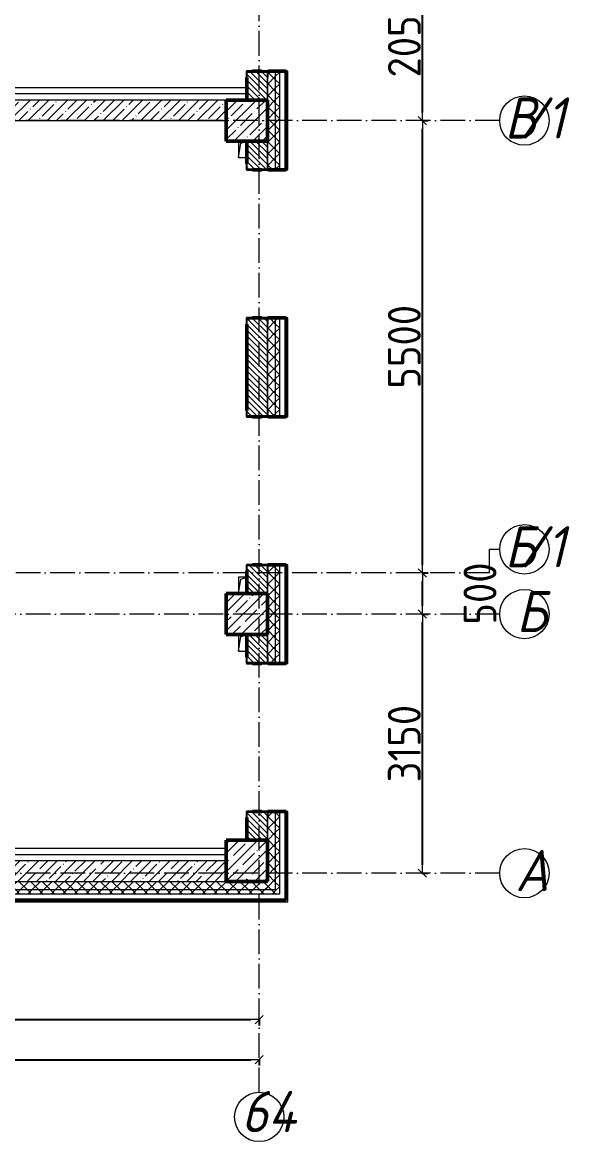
# Model space of a CAD drawing. Header units: millimetres. Extents: x -401725 to 250493, y 305116 to 802890.
# Drawn here: x 82679 to 89333, y 453933 to 467541 of the extents above; entities that cross this region are included whole.
import ezdxf

# ---------------------------------------------------------------- set-up
doc = ezdxf.new("R2010")
doc.units = ezdxf.units.MM
doc.linetypes.add('50_200_ШТРИХ_1Т_ш5_п1_п1_', pattern=[700, 500, -100, 0, -100])
for name, color, linetype, lineweight in [('A-____-____-DIMS', 7, 'Continuous', 9), ('A-DETL-____-OTLN-4', 7, 'Continuous', 18), ('A-GENM-____-MCUT', 7, 'Continuous', 25), ('A-GENM-____-OTLN', 7, 'Continuous', 9), ('A-GENM-____-OTLN-1', 7, 'Continuous', 25), ('A-WALL-____-MCUT-1', 7, 'Continuous', 9), ('A-WALL-____-MCUT-2', 7, 'Continuous', 50), ('A-WALL-____-MCUT-3', 7, 'Continuous', 9), ('A-WALL-____-PATT-1', 7, 'Continuous', 9), ('A-WALL-FNSH-MCUT-1', 7, 'Continuous', 9), ('S-COLS-____-MCUT', 7, 'Continuous', 50), ('S-COLS-____-OTLN', 7, 'Continuous', 9), ('S-GRID-____-IDEN', 7, 'Continuous', 9), ('S-GRID-____-OTLN', 7, 'Continuous', 9), ('S-GRID-____-OTLN-1', 7, '50_200_ШТРИХ_1Т_ш5_п1_п1_', 9)]:
    doc.layers.add(name, color=color, linetype=linetype, lineweight=lineweight)
doc.styles.add('ISOCPEUR_I', font='isocpeui.ttf', dxfattribs={"width": 0.9, "height": 2.5})
doc.styles.add('СПДС', font='isocpeur.ttf', dxfattribs={"width": 0.9})
doc.dimstyles.new('Размера А3', dxfattribs={"dimtxt": 200, "dimasz": 100, "dimexe": 70, "dimexo": 100, "dimgap": 20, "dimtad": 1, "dimdec": 0, "dimrnd": 10, "dimzin": 0, "dimdsep": 46, "dimtxsty": 'СПДС', "dimblk": 'ARROWHEAD_6', "dimcen": 1, "dimclrd": 256, "dimclre": 256, "dimclrt": 256, "dimazin": 0, "dimtfac": 1, "dimtdec": 0, "dimtmove": 2, "dimatfit": 3, "dimfxl": 1, "dimtolj": 1, "dimtzin": 0, "dimarcsym": 0})
pattern_1 = [(45, (-15591.66, 459015.94), (-70.71068, 70.71068), []), (135, (-15591.66, 459015.94), (-70.71068, -70.71068), [])]
pattern_2 = [(135, (-15591.663, 459015.94), (-35.35534, -35.35534), [])]
pattern_3 = [(45, (-15591.66, 459015.94), (-114.04925, 114.04925), []), (45, (-15477.61, 459015.94), (-114.04925, 114.04925), [201.612, -40.322, 3.353, -36.97])]
pattern_4 = [(45, (-15591.66, 459015.94), (-85.53659, 85.53659), []), (45, (-15534.64, 459015.94), (-85.53659, 85.53659), [])]

# ---------------------------------------------------------------- blocks, each defined once
blk = doc.blocks.new('BSC_Колонна _Прямоугольная - 500х500-V20-АР1_План отверстий 2 этажа в осях 1-64_А-ГГ')
at = {"layer": 'S-COLS-____-OTLN'}
h = blk.add_hatch(dxfattribs=at)
h.set_pattern_fill('FP_49', color=256, style=0, pattern_type=2)
h.set_pattern_definition([(45, (-101000, 1668.96), (-114.04925, 114.04925), []), (45, (-100885.95, 1668.96), (-114.04925, 114.04925), [201.613, -40.323, 3.353, -36.97])])
h.paths.add_polyline_path([(-250, -250), (250, -250), (250, 250), (-250, 250), (-250, -175)], flags=0)
at = {"layer": 'S-COLS-____-MCUT'}
for p, q in [((250, 250), (-250, 250)), ((-250, 250), (-250, -250)), ((250, -250), (250, 250)), ((-250, -250), (250, -250))]:
    blk.add_line(p, q, dxfattribs=at)
blk = doc.blocks.new('BSC_Колонна _Прямоугольная - 500х500-V22-АР1_План отверстий 2 этажа в осях 1-64_А-ГГ')
at = {"layer": 'S-COLS-____-OTLN'}
h = blk.add_hatch(dxfattribs=at)
h.set_pattern_fill('FP_51', color=256, style=0, pattern_type=2)
h.set_pattern_definition([(45, (-101000, -7331.04), (-114.04925, 114.04925), []), (45, (-100885.95, -7331.04), (-114.04925, 114.04925), [201.613, -40.323, 3.353, -36.97])])
h.paths.add_polyline_path([(-250, -250), (250, -250), (250, 250), (-250, 250)], flags=0)
at = {"layer": 'S-COLS-____-MCUT'}
for p, q in [((250, 250), (-250, 250)), ((-250, 250), (-250, -250)), ((250, -250), (250, 250)), ((-250, -250), (250, -250))]:
    blk.add_line(p, q, dxfattribs=at)
blk = doc.blocks.new('BSC_Колонна _Прямоугольная - 500х500-V77-АР1_План отверстий 2 этажа в осях 1-64_А-ГГ')
at = {"layer": 'S-COLS-____-OTLN'}
h = blk.add_hatch(dxfattribs=at)
h.set_pattern_fill('FP_106', color=256, style=0, pattern_type=2)
h.set_pattern_definition([(45, (-101000, -1331.04), (-114.04925, 114.04925), []), (45, (-100885.95, -1331.04), (-114.04925, 114.04925), [201.613, -40.323, 3.353, -36.97])])
h.paths.add_polyline_path([(-250, -250), (250, -250), (250, 250), (-250, 250)], flags=0)
at = {"layer": 'S-COLS-____-MCUT'}
for p, q in [((250, 250), (-250, 250)), ((-250, 250), (-250, -250)), ((250, -250), (250, 250)), ((-250, -250), (250, -250))]:
    blk.add_line(p, q, dxfattribs=at)
blk = doc.blocks.new('Фахверк_СКБ_Уголок - 250_2700-27497298-АР1_План отверстий 2 этажа в осях 1-64_А-ГГ')
at = {"layer": 'A-GENM-____-MCUT'}
for p, q in [((200, 181), (125, 181)), ((125, 181), (125, 106)), ((131, 106), (131, 175)), ((131, 175), (200, 175)), ((200, 175), (200, 181)), ((125, 106), (131, 106)), ((131, -6), (125, -6)), ((125, -6), (125, -81)), ((125, -81), (200, -81)), ((131, -75), (131, -6)), ((200, -75), (131, -75)), ((200, -81), (200, -75))]:
    blk.add_line(p, q, dxfattribs=at)
blk = doc.blocks.new('AR_Отверстие прямоугольное _в плите_ - AR_Отверстие прямоугольное _в плите_-V163-АР1_План отверстий 2 этажа в осях 1-64_А-ГГ')
at = {"layer": 'A-GENM-____-OTLN'}
for p, q in [((-50, 99), (-50, -100)), ((-50, -100), (-25, 75)), ((-25, 75), (48, 99)), ((-50, -100), (50, -100))]:
    blk.add_line(p, q, dxfattribs=at)
blk = doc.blocks.new('AR_Отверстие прямоугольное _в плите_ - AR_Отверстие прямоугольное _в плите_-V164-АР1_План отверстий 2 этажа в осях 1-64_А-ГГ')
at = {"layer": 'A-GENM-____-OTLN'}
for p, q in [((-50, 100), (-50, -100)), ((-50, -100), (-25, 75)), ((-25, 75), (50, 100)), ((-50, -100), (50, -100))]:
    blk.add_line(p, q, dxfattribs=at)
blk = doc.blocks.new('AR_Отверстие прямоугольное _в плите_ - AR_Отверстие прямоугольное _в плите_-V167-АР1_План отверстий 2 этажа в осях 1-64_А-ГГ')
at = {"layer": 'A-GENM-____-OTLN'}
for p, q in [((50, 100), (-50, 100)), ((-50, 100), (-50, -100)), ((-50, -100), (-25, 75)), ((-25, 75), (50, 100))]:
    blk.add_line(p, q, dxfattribs=at)
blk = doc.blocks.new('Ось сетки - Круг_Ø6_00__ISO-2_5_0_9K_-25732049-АР1_План отверстий 2 этажа в осях 1-64_А-ГГ')
at = {"layer": 'S-GRID-____-IDEN'}
blk.add_circle((0, 0), 3, dxfattribs=at)
blk = doc.blocks.new('ARROWHEAD_6')
at = {"color": 0, "linetype": 'Continuous'}
for p, q in [((0, 0), (-1, 0)), ((-0.5, -0.5), (0.5, 0.5))]:
    blk.add_line(p, q, dxfattribs=at)
blk = doc.blocks.new('*D4657')
at = {"layer": 'A-____-____-DIMS', "lineweight": -2, "transparency": 16777216}
for p, q in [((77758, 455423), (77758, 455347)), ((77858, 455417), (85458, 455417)), ((85558, 455423), (85558, 455347))]:
    blk.add_line(p, q, dxfattribs=at)
at = {"layer": 'Defpoints', "color": 0, "lineweight": 30, "transparency": 16777216}
for p in [(77758, 455523), (85558, 455523), (85558, 455417)]:
    blk.add_point(p, dxfattribs=at)
at = {"layer": 'A-____-____-DIMS', "lineweight": -2, "transparency": 16777216, "xscale": 100, "yscale": 100, "zscale": 100, "rotation": 180}
blk.add_blockref('ARROWHEAD_6', (77758, 455417), dxfattribs=at)
at = {"layer": 'A-____-____-DIMS', "lineweight": -2, "transparency": 16777216, "xscale": 100, "yscale": 100, "zscale": 100}
blk.add_blockref('ARROWHEAD_6', (85558, 455417), dxfattribs=at)
at = {"layer": 'A-____-____-DIMS', "transparency": 16777216, "insert": (81658, 455637), "char_height": 400, "attachment_point": 5, "style": 'СПДС'}
blk.add_mtext('\\A1;7800', dxfattribs=at)
blk = doc.blocks.new('*D4658')
at = {"layer": 'A-____-____-DIMS', "lineweight": -2, "transparency": 16777216}
for p, q in [((-17942, 454935), (-17942, 454859)), ((-17842, 454929), (85458, 454929)), ((85558, 454935), (85558, 454859))]:
    blk.add_line(p, q, dxfattribs=at)
at = {"layer": 'Defpoints', "color": 0, "lineweight": 30, "transparency": 16777216}
for p in [(-17942, 455035), (85558, 455035), (85558, 454929)]:
    blk.add_point(p, dxfattribs=at)
at = {"layer": 'A-____-____-DIMS', "lineweight": -2, "transparency": 16777216, "xscale": 100, "yscale": 100, "zscale": 100, "rotation": 180}
blk.add_blockref('ARROWHEAD_6', (-17942, 454929), dxfattribs=at)
at = {"layer": 'A-____-____-DIMS', "lineweight": -2, "transparency": 16777216, "xscale": 100, "yscale": 100, "zscale": 100}
blk.add_blockref('ARROWHEAD_6', (85558, 454929), dxfattribs=at)
at = {"layer": 'A-____-____-DIMS', "transparency": 16777216, "insert": (33808, 455149), "char_height": 400, "attachment_point": 5, "style": 'СПДС'}
blk.add_mtext('\\A1;103500', dxfattribs=at)
blk = doc.blocks.new('*D4659')
at = {"layer": 'A-____-____-DIMS', "lineweight": -2, "transparency": 16777216}
for p, q in [((87537, 460347), (87613, 460347)), ((87543, 457297), (87543, 460247)), ((87537, 457197), (87613, 457197))]:
    blk.add_line(p, q, dxfattribs=at)
at = {"layer": 'Defpoints', "color": 0, "lineweight": 30, "transparency": 16777216}
for p in [(87437, 460347), (87543, 460347), (87437, 457197)]:
    blk.add_point(p, dxfattribs=at)
at = {"layer": 'A-____-____-DIMS', "lineweight": -2, "transparency": 16777216, "xscale": 100, "yscale": 100, "zscale": 100}
for p, rotation in [((87543, 460347), 90), ((87543, 457197), 270)]:
    blk.add_blockref('ARROWHEAD_6', p, dxfattribs=dict(at, rotation=rotation))
at = {"layer": 'A-____-____-DIMS', "transparency": 16777216, "insert": (87323, 458772), "char_height": 400, "attachment_point": 5, "rotation": 90, "style": 'СПДС'}
blk.add_mtext('\\A1;3150', dxfattribs=at)
blk = doc.blocks.new('*D4660')
at = {"layer": 'A-____-____-DIMS', "lineweight": -2, "transparency": 16777216}
for p, q in [((87537, 460847), (87613, 460847)), ((87543, 460447), (87543, 460747)), ((87537, 460347), (87613, 460347))]:
    blk.add_line(p, q, dxfattribs=at)
at = {"layer": 'Defpoints', "color": 0, "lineweight": 30, "transparency": 16777216}
for p in [(87437, 460847), (87543, 460847), (87437, 460347)]:
    blk.add_point(p, dxfattribs=at)
at = {"layer": 'A-____-____-DIMS', "lineweight": -2, "transparency": 16777216, "xscale": 100, "yscale": 100, "zscale": 100}
for p, rotation in [((87543, 460847), 90), ((87543, 460347), 270)]:
    blk.add_blockref('ARROWHEAD_6', p, dxfattribs=dict(at, rotation=rotation))
at = {"layer": 'A-____-____-DIMS', "transparency": 16777216, "insert": (88243, 460597), "char_height": 400, "attachment_point": 5, "rotation": 90, "style": 'СПДС'}
blk.add_mtext('\\A1;500', dxfattribs=at)
blk = doc.blocks.new('*D4661')
at = {"layer": 'A-____-____-DIMS', "lineweight": -2, "transparency": 16777216}
for p, q in [((87537, 466347), (87613, 466347)), ((87543, 460947), (87543, 466247)), ((87537, 460847), (87613, 460847))]:
    blk.add_line(p, q, dxfattribs=at)
at = {"layer": 'Defpoints', "color": 0, "lineweight": 30, "transparency": 16777216}
for p in [(87437, 466347), (87543, 466347), (87437, 460847)]:
    blk.add_point(p, dxfattribs=at)
at = {"layer": 'A-____-____-DIMS', "lineweight": -2, "transparency": 16777216, "xscale": 100, "yscale": 100, "zscale": 100}
for p, rotation in [((87543, 466347), 90), ((87543, 460847), 270)]:
    blk.add_blockref('ARROWHEAD_6', p, dxfattribs=dict(at, rotation=rotation))
at = {"layer": 'A-____-____-DIMS', "transparency": 16777216, "insert": (87323, 463597), "char_height": 400, "attachment_point": 5, "rotation": 90, "style": 'СПДС'}
blk.add_mtext('\\A1;5500', dxfattribs=at)
blk = doc.blocks.new('*D4662')
at = {"layer": 'A-____-____-DIMS', "lineweight": -2, "transparency": 16777216}
for p, q in [((87537, 468397), (87613, 468397)), ((87543, 466447), (87543, 468297)), ((87537, 466347), (87613, 466347))]:
    blk.add_line(p, q, dxfattribs=at)
at = {"layer": 'Defpoints', "color": 0, "lineweight": 30, "transparency": 16777216}
for p in [(87437, 468397), (87543, 468397), (87437, 466347)]:
    blk.add_point(p, dxfattribs=at)
at = {"layer": 'A-____-____-DIMS', "lineweight": -2, "transparency": 16777216, "xscale": 100, "yscale": 100, "zscale": 100}
for p, rotation in [((87543, 468397), 90), ((87543, 466347), 270)]:
    blk.add_blockref('ARROWHEAD_6', p, dxfattribs=dict(at, rotation=rotation))
at = {"layer": 'A-____-____-DIMS', "transparency": 16777216, "insert": (87323, 467372), "char_height": 400, "attachment_point": 5, "rotation": 90, "style": 'СПДС'}
blk.add_mtext('\\A1;2050', dxfattribs=at)
blk = doc.blocks.new('2этаж')
at = {"layer": 'S-GRID-____-OTLN-1', "color": 251, "ltscale": 0.6, "true_color": 0x636466}
for p, q in [((85558.3, 454533.3), (85558.3, 508896.9)), ((88482.7, 466347), (77429.6, 466347)), ((88359, 460847), (-20260.4, 460847)), ((88482.7, 460347), (77429.6, 460347)), ((88482.7, 457197), (-20260.4, 457197))]:
    blk.add_line(p, q, dxfattribs=at)
at = {"layer": 'S-GRID-____-IDEN', "char_height": 500, "attachment_point": 1, "style": 'ISOCPEUR_I'}
for s, insert, width in [('\\fISOCPEUR|b0|i1|c204|p34|;\\W.9;В', (88542.7, 466628.9), 223.671), ('/1', (88727.2, 466628.9), 346.329), ('\\fISOCPEUR|b0|i1|c204|p34|;\\W.9;Б', (88542.7, 461416.3), 223.671), ('/1', (88727.2, 461416.3), 346.329), ('\\fISOCPEUR|b0|i1|c204|p34|;\\W.9;Б', (88685.3, 460628.9), 223.671), ('\\fISOCPEUR|b0|i1|c204|p34|;\\W.9;А', (88673.6, 457478.9), 252.532), ('64', (85339.8, 454547.9), 425.696)]:
    blk.add_mtext(s, dxfattribs=dict(at, insert=insert, width=width))
at = {"layer": 'A-____-____-DIMS'}
for base, p1, p2, picture, middle in [((87542.6, 468397), (87436.5, 466347), (87436.5, 468397), '*D4662', (87322.6, 467372)), ((87542.6, 466347), (87436.5, 460847), (87436.5, 466347), '*D4661', (87322.6, 463597)), ((87542.6, 460847), (87436.5, 460347), (87436.5, 460847), '*D4660', (88242.6, 460597)), ((87542.6, 460347), (87436.5, 457197), (87436.5, 460347), '*D4659', (87322.6, 458772))]:
    dim = blk.add_linear_dim(base=base, p1=p1, p2=p2, angle=90, dimstyle='Размера А3', override={"dimtxt": 400}, dxfattribs=at)
    dim.commit()
    dim.dimension.update_dxf_attribs({"geometry": picture, "text_midpoint": middle})
for base, p1, p2, picture, middle in [((85558.3, 455417.4), (77758.3, 455523.5), (85558.3, 455523.5), '*D4657', (81658.3, 455637.4)), ((85558.3, 454929.2), (-17941.7, 455035.3), (85558.3, 455035.3), '*D4658', (33808.3, 455149.2))]:
    dim = blk.add_linear_dim(base=base, p1=p1, p2=p2, dimstyle='Размера А3', override={"dimtxt": 400}, dxfattribs=at)
    dim.commit()
    dim.dimension.update_dxf_attribs({"geometry": picture, "text_midpoint": middle})

msp = doc.modelspace()

# ---------------------------------------------------------------- hatches: boundary and pattern name
at = {"layer": 'A-WALL-____-PATT-1'}
h = msp.add_hatch(dxfattribs=at)
h.set_pattern_fill('FP_1', color=256, style=0, pattern_type=2)
h.set_pattern_definition(pattern_1)
h.paths.add_polyline_path([(85758.3366, 456996.983), (85758.3366, 457946.983), (85664.3366, 457946.983), (85664.3366, 457871.983), (85658.3366, 457871.983), (85658.3366, 456996.983)], flags=0)
h.paths.add_polyline_path([(85664.3366, 459746.983), (85758.3366, 459746.983), (85758.3366, 460946.983), (85664.3366, 460946.983), (85664.3366, 460871.983), (85658.3366, 460871.983), (85658.3366, 459821.983), (85664.3366, 459821.983), (85664.3366, 459751.8495)], flags=0)
h.paths.add_polyline_path([(85664.3366, 462746.983), (85758.3366, 462746.983), (85758.3366, 463946.983), (85664.3366, 463946.983), (85664.3366, 463871.983), (85658.3366, 463871.983), (85658.3366, 462821.983), (85664.3366, 462821.983), (85664.3366, 462752.983)], flags=0)
h.paths.add_polyline_path([(85758.3366, 465746.983), (85758.3366, 466946.983), (85664.3366, 466946.983), (85664.3366, 466871.983), (85658.3366, 466871.983), (85658.3366, 465821.983), (85664.3366, 465821.983), (85664.3366, 465746.983)], flags=0)
h.paths.add_polyline_path([(85758.3366, 468746.983), (85758.3366, 469946.983), (85664.3366, 469946.983), (85664.3366, 469871.983), (85658.3366, 469871.983), (85658.3366, 468821.983), (85664.3366, 468821.983), (85664.3366, 468746.983)], flags=0)
h.paths.add_polyline_path([(85758.3366, 471746.983), (85758.3366, 472946.983), (85664.3366, 472946.983), (85664.3366, 472871.983), (85658.3366, 472871.983), (85658.3366, 471821.983), (85664.3366, 471821.983), (85664.3366, 471746.983)], flags=0)
h.paths.add_polyline_path([(85664.3366, 474746.983), (85758.3366, 474746.983), (85758.3366, 475946.983), (85664.3366, 475946.983), (85664.3366, 475871.983), (85658.3366, 475871.983), (85658.3366, 474821.983), (85664.3366, 474821.983), (85664.3366, 474752.983)], flags=0)
h.paths.add_polyline_path([(85664.3366, 477746.983), (85758.3366, 477746.983), (85758.3366, 478946.983), (85664.3366, 478946.983), (85664.3366, 478871.983), (85658.3366, 478871.983), (85658.3366, 477821.983), (85664.3366, 477821.983), (85664.3366, 477752.983)], flags=0)
h.paths.add_polyline_path([(85758.3366, 483746.983), (85758.3366, 484946.983), (85664.3366, 484946.983), (85664.3366, 484871.983), (85658.3366, 484871.983), (85658.3366, 483821.983), (85664.3366, 483821.983), (85664.3366, 483746.983)], flags=0)
h.paths.add_polyline_path([(85664.3366, 486746.983), (85758.3366, 486746.983), (85758.3366, 487946.983), (85664.3366, 487946.983), (85664.3366, 487871.983), (85658.3366, 487871.983), (85658.3366, 486821.983), (85664.3366, 486821.983), (85664.3366, 486752.983)], flags=0)
h.paths.add_polyline_path([(85664.3366, 489746.983), (85758.3366, 489746.983), (85758.3366, 490946.983), (85664.3366, 490946.983), (85664.3366, 490871.983), (85658.3366, 490871.983), (85658.3366, 489821.983), (85664.3366, 489821.983), (85664.3366, 489752.983)], flags=0)
h.paths.add_polyline_path([(85758.3366, 492746.983), (85758.3366, 493946.983), (85664.3366, 493946.983), (85664.3366, 493871.983), (85658.3366, 493871.983), (85658.3366, 492821.983), (85664.3366, 492821.983), (85664.3366, 492746.983)], flags=0)
h.paths.add_polyline_path([(85664.3366, 495746.983), (85758.3366, 495746.983), (85758.3366, 496946.983), (85664.3366, 496946.983), (85664.3366, 496871.983), (85658.3366, 496871.983), (85658.3366, 495821.983), (85664.3366, 495821.983), (85664.3366, 495752.983)], flags=0)
h.paths.add_polyline_path([(85758.3366, 498746.983), (85758.3366, 499946.983), (85664.3366, 499946.983), (85664.3366, 499871.983), (85658.3366, 499871.983), (85658.3366, 498821.983), (85664.3366, 498821.983), (85664.3366, 498746.983)], flags=0)
h.paths.add_polyline_path([(85664.3366, 504746.983), (85758.3366, 504746.983), (85758.3366, 505811.983), (85658.3366, 505811.983), (85658.3366, 504821.983), (85664.3366, 504821.983), (85664.3366, 504752.983)], flags=0)
h = msp.add_hatch(dxfattribs=at)
h.set_pattern_fill('FP_1', color=256, style=0, pattern_type=2)
h.set_pattern_definition(pattern_1)
h.paths.add_polyline_path([(85758.3366, 456946.983), (85808.3366, 456946.983), (85808.3366, 457946.983), (85758.3366, 457946.983), (85758.3366, 456996.983)], flags=0)
h.paths.add_polyline_path([(85758.3366, 459746.983), (85808.3366, 459746.983), (85808.3366, 460946.983), (85758.3366, 460946.983), (85758.3366, 459751.8495)], flags=0)
h.paths.add_polyline_path([(85808.3366, 462746.983), (85808.3366, 463946.983), (85758.3366, 463946.983), (85758.3366, 462746.983)], flags=0)
h.paths.add_polyline_path([(85758.3366, 465746.983), (85808.3366, 465746.983), (85808.3366, 466946.983), (85758.3366, 466946.983), (85758.3366, 465771.8075)], flags=0)
h.paths.add_polyline_path([(85758.3366, 468746.983), (85808.3366, 468746.983), (85808.3366, 469946.983), (85758.3366, 469946.983), (85758.3366, 469211.7835)], flags=0)
h.paths.add_polyline_path([(85808.3366, 471746.983), (85808.3366, 472946.983), (85758.3366, 472946.983), (85758.3366, 471746.983)], flags=0)
h.paths.add_polyline_path([(85758.3366, 474746.983), (85808.3366, 474746.983), (85808.3366, 475946.983), (85758.3366, 475946.983), (85758.3366, 475231.7415)], flags=0)
h.paths.add_polyline_path([(85758.3366, 477746.983), (85808.3366, 477746.983), (85808.3366, 478946.983), (85758.3366, 478946.983), (85758.3366, 478671.7174)], flags=0)
h.paths.add_polyline_path([(85808.3366, 483746.983), (85808.3366, 484946.983), (85758.3366, 484946.983), (85758.3366, 483746.983)], flags=0)
h.paths.add_polyline_path([(85808.3366, 486746.983), (85808.3366, 487946.983), (85758.3366, 487946.983), (85758.3366, 486746.983)], flags=0)
h.paths.add_polyline_path([(85808.3366, 489746.983), (85808.3366, 490946.983), (85758.3366, 490946.983), (85758.3366, 489746.983)], flags=0)
h.paths.add_polyline_path([(85808.3366, 492746.983), (85808.3366, 493946.983), (85758.3366, 493946.983), (85758.3366, 492746.983)], flags=0)
h.paths.add_polyline_path([(85758.3366, 495746.983), (85808.3366, 495746.983), (85808.3366, 496946.983), (85758.3366, 496946.983), (85758.3366, 495871.5974)], flags=0)
h.paths.add_polyline_path([(85808.3366, 498746.983), (85808.3366, 499946.983), (85758.3366, 499946.983), (85758.3366, 498746.983)], flags=0)
h.paths.add_polyline_path([(85758.3366, 504746.983), (85808.3366, 504746.983), (85808.3366, 505811.983), (85758.3366, 505811.983), (85758.3366, 505331.5313)], flags=0)
h = msp.add_hatch(dxfattribs=at)
h.set_pattern_fill('FP_3', color=256, style=0, pattern_type=2)
h.set_pattern_definition(pattern_4)
h.paths.add_polyline_path([(85888.3366, 456846.983), (85908.3366, 456846.983), (85908.3366, 457946.983), (85888.3366, 457946.983), (85888.3366, 456866.983)], flags=0)
h.paths.add_polyline_path([(85908.3366, 459746.983), (85908.3366, 460946.983), (85888.3366, 460946.983), (85888.3366, 459746.983)], flags=0)
h.paths.add_polyline_path([(85908.3366, 462746.983), (85908.3366, 463946.983), (85888.3366, 463946.983), (85888.3366, 462746.983)], flags=0)
h.paths.add_polyline_path([(85908.3366, 465746.983), (85908.3366, 466946.983), (85888.3366, 466946.983), (85888.3366, 465746.983)], flags=0)
h.paths.add_polyline_path([(85888.3366, 468746.983), (85908.3366, 468746.983), (85908.3366, 469946.983), (85888.3366, 469946.983), (85888.3366, 469211.7835)], flags=0)
h.paths.add_polyline_path([(85888.3366, 471746.983), (85908.3366, 471746.983), (85908.3366, 472946.983), (85888.3366, 472946.983), (85888.3366, 471791.7655)], flags=0)
h.paths.add_polyline_path([(85888.3366, 474746.983), (85908.3366, 474746.983), (85908.3366, 475946.983), (85888.3366, 475946.983), (85888.3366, 475231.7415)], flags=0)
h.paths.add_polyline_path([(85888.3366, 477746.983), (85908.3366, 477746.983), (85908.3366, 478946.983), (85888.3366, 478946.983), (85888.3366, 478671.7174)], flags=0)
h.paths.add_polyline_path([(85908.3366, 483746.983), (85908.3366, 484946.983), (85888.3366, 484946.983), (85888.3366, 483746.983)], flags=0)
h.paths.add_polyline_path([(85888.3366, 486746.983), (85908.3366, 486746.983), (85908.3366, 487946.983), (85888.3366, 487946.983), (85888.3366, 487271.6574)], flags=0)
h.paths.add_polyline_path([(85888.3366, 489746.983), (85908.3366, 489746.983), (85908.3366, 490946.983), (85888.3366, 490946.983), (85888.3366, 490711.6334)], flags=0)
h.paths.add_polyline_path([(85888.3366, 492746.983), (85908.3366, 492746.983), (85908.3366, 493946.983), (85888.3366, 493946.983), (85888.3366, 493291.6154)], flags=0)
h.paths.add_polyline_path([(85908.3366, 495746.983), (85908.3366, 496946.983), (85888.3366, 496946.983), (85888.3366, 495746.983)], flags=0)
h.paths.add_polyline_path([(85888.3366, 498746.983), (85908.3366, 498746.983), (85908.3366, 499946.983), (85888.3366, 499946.983), (85888.3366, 499311.5733)], flags=0)
h.paths.add_polyline_path([(85908.3366, 504746.983), (85908.3366, 505811.983), (85888.3366, 505811.983), (85888.3366, 504746.983)], flags=0)
h = msp.add_hatch(dxfattribs=at)
h.set_pattern_fill('FP_6', color=256, style=0, pattern_type=2)
h.set_pattern_definition(pattern_2)
h.paths.add_polyline_path([(85408.3366, 466596.983), (85658.3366, 466596.983), (85658.3366, 466940.983), (85589.3366, 466940.983), (85589.3366, 466946.983), (85477.3366, 466946.983), (85477.3366, 466940.983), (85408.3366, 466940.983), (85408.3366, 466631.8015)], flags=0)
h.paths.add_polyline_path([(85589.3366, 468746.983), (85589.3366, 468752.983), (85658.3366, 468752.983), (85658.3366, 469096.983), (85408.3366, 469096.983), (85408.3366, 468752.983), (85477.3366, 468752.983), (85477.3366, 468746.983)], flags=0)
h = msp.add_hatch(dxfattribs=at)
h.set_pattern_fill('FP_25', color=256, style=0, pattern_type=2)
h.set_pattern_definition(pattern_3)
h.paths.add_polyline_path([(85158.3366, 466346.983), (85158.3366, 466596.983), (78158.3366, 466596.983), (78158.3366, 466346.983), (85140.1114, 466346.983)], flags=0)
h = msp.add_hatch(dxfattribs=at)
h.set_pattern_fill('FP_6', color=256, style=0, pattern_type=2)
h.set_pattern_definition(pattern_2)
h.paths.add_polyline_path([(85408.3366, 460596.983), (85658.3366, 460596.983), (85658.3366, 460940.983), (85589.3366, 460940.983), (85589.3366, 460946.983), (85477.3366, 460946.983), (85477.3366, 460940.983), (85408.3366, 460940.983), (85408.3366, 460611.8435)], flags=0)
h.paths.add_polyline_path([(85589.3366, 462746.983), (85589.3366, 462752.983), (85658.3366, 462752.983), (85658.3366, 463940.983), (85589.3366, 463940.983), (85589.3366, 463946.983), (85477.3366, 463946.983), (85477.3366, 463940.983), (85408.3366, 463940.983), (85408.3366, 462752.983), (85477.3366, 462752.983), (85477.3366, 462746.983)], flags=0)
h.paths.add_polyline_path([(85589.3366, 465746.983), (85589.3366, 465752.983), (85658.3366, 465752.983), (85658.3366, 466096.983), (85408.3366, 466096.983), (85408.3366, 465752.983), (85477.3366, 465752.983), (85477.3366, 465746.983)], flags=0)
h = msp.add_hatch(dxfattribs=at)
h.set_pattern_fill('FP_6', color=256, style=0, pattern_type=2)
h.set_pattern_definition(pattern_2)
h.paths.add_polyline_path([(85658.3366, 457596.983), (85658.3366, 457940.983), (85589.3366, 457940.983), (85589.3366, 457946.983), (85477.3366, 457946.983), (85477.3366, 457940.983), (85408.3366, 457940.983), (85408.3366, 457596.983), (85589.3366, 457596.983)], flags=0)
h.paths.add_polyline_path([(85589.3366, 459746.983), (85589.3366, 459752.983), (85658.3366, 459752.983), (85658.3366, 460096.983), (85408.3366, 460096.983), (85408.3366, 459752.983), (85477.3366, 459751.8495), (85477.3366, 459746.983)], flags=0)
h = msp.add_hatch(dxfattribs=at)
h.set_pattern_fill('FP_25', color=256, style=0, pattern_type=2)
h.set_pattern_definition(pattern_3)
h.paths.add_polyline_path([(85140.1114, 457096.983), (85158.3366, 457096.983), (85158.3366, 457346.983), (78158.3366, 457346.983), (78158.3366, 457096.983), (83372.6471, 457096.983)], flags=0)
h = msp.add_hatch(dxfattribs=at)
h.set_pattern_fill('FP_1', color=256, style=0, pattern_type=2)
h.set_pattern_definition(pattern_1)
h.paths.add_polyline_path([(85658.3366, 456996.983), (85658.3366, 457096.983), (76633.3366, 457096.983), (76633.3366, 457090.983), (76558.3366, 457090.983), (76558.3366, 456996.983), (85158.3366, 456996.983)], flags=0)
h.paths.add_polyline_path([(74758.3366, 456996.983), (74758.3366, 457090.983), (74683.3366, 457090.983), (74683.3366, 457096.983), (66808.3366, 457096.983), (66808.3366, 456996.983), (74535.3257, 456996.983)], flags=0)
h.paths.add_polyline_path([(65308.3366, 456996.983), (65808.3366, 456996.983), (65808.3366, 457096.983), (64683.3366, 457096.983), (64683.3366, 457090.983), (64608.3366, 457090.983), (64608.3366, 456996.983), (64683.3366, 456996.983)], flags=0)
h.paths.add_polyline_path([(55408.3366, 456996.983), (56808.3366, 456996.983), (56808.3366, 457096.983), (55483.3366, 457096.983), (55483.3366, 457090.983), (55408.3366, 457090.983)], flags=0)
h.paths.add_polyline_path([(53258.3366, 456996.983), (53608.3366, 456996.983), (53608.3366, 457090.983), (53533.3366, 457090.983), (53533.3366, 457096.983), (52483.3366, 457096.983), (52483.3366, 457090.983), (52408.3366, 457090.983), (52408.3366, 456996.983), (52758.3366, 456996.983)], flags=0)
h.paths.add_polyline_path([(50608.0335, 456996.983), (50608.0335, 457090.983), (50533.3366, 457090.983), (50533.3366, 457096.983), (49483.3366, 457096.983), (49483.3366, 457090.983), (49408.3366, 457090.983), (49408.3366, 456996.983), (49790.8257, 456996.983)], flags=0)
h.paths.add_polyline_path([(47608.3366, 456996.983), (47608.3366, 457090.983), (47533.3366, 457090.983), (47533.3366, 457096.983), (46483.3366, 457096.983), (46483.3366, 457090.983), (46408.3366, 457090.983), (46408.3366, 456996.983), (47139.6293, 456996.983)], flags=0)
h.paths.add_polyline_path([(43758.3366, 456996.983), (44608.3366, 456996.983), (44608.3366, 457090.983), (44533.3366, 457090.983), (44533.3366, 457096.983), (43483.3366, 457096.983), (43483.3366, 457090.983), (43408.3366, 457090.983), (43408.3262, 456996.983), (43604.7007, 456996.983)], flags=0)
h.paths.add_polyline_path([(38302.3078, 456996.983), (38608.3262, 456996.983), (38608.3262, 457090.983), (38533.3366, 457090.983), (38533.3366, 457096.983), (37483.3366, 457096.983), (37483.3366, 457090.983), (37408.3366, 457090.983), (37408.3314, 456996.983), (38258.3366, 456996.983)], flags=0)
h.paths.add_polyline_path([(34408.3366, 456996.983), (35608.3314, 456996.983), (35608.3314, 457090.983), (35533.3366, 457090.983), (35533.3366, 457096.983), (34483.3366, 457096.983), (34483.3366, 457090.983), (34408.3366, 457090.983)], flags=0)
h.paths.add_polyline_path([(32116.1828, 456996.983), (32608.3366, 456996.983), (32608.3366, 457090.983), (32533.3366, 457090.983), (32533.3366, 457096.983), (31483.3366, 457096.983), (31483.3366, 457090.983), (31408.3366, 457090.983), (31408.3366, 456996.983), (31483.3366, 456996.983)], flags=0)
h.paths.add_polyline_path([(29464.9864, 456996.983), (29608.3366, 456996.983), (29608.3366, 457090.983), (29533.3366, 457090.983), (29533.3366, 457096.983), (28483.3366, 457096.983), (28483.3366, 457090.983), (28408.3366, 457090.983), (28408.3366, 456996.983), (29258.3366, 456996.983)], flags=0)
h.paths.add_polyline_path([(26608.3366, 456996.983), (26608.3366, 457090.983), (26533.3366, 457090.983), (26533.3366, 457096.983), (25483.3366, 457096.983), (25483.3366, 457090.983), (25408.3366, 457090.983), (25408.3366, 456996.983), (26533.3366, 456996.983)], flags=0)
h.paths.add_polyline_path([(23608.3366, 456996.983), (23608.3366, 457090.983), (23533.3366, 457091.6258), (23533.3366, 457096.983), (22208.3366, 457096.983), (22208.3366, 456996.983), (23602.3366, 456996.983)], flags=0)
h.paths.add_polyline_path([(19208.3366, 456996.983), (20408.3366, 456996.983), (20408.3366, 457090.983), (20333.3366, 457090.983), (20333.3366, 457096.983), (19208.3366, 457096.983)], flags=0)
h.paths.add_polyline_path([(17402.3366, 456996.983), (17408.3366, 456996.983), (17408.3366, 457090.983), (17333.3366, 457090.983), (17333.3366, 457096.983), (16283.3366, 457096.983), (16283.3366, 457090.983), (16208.3366, 457090.983), (16209.0042, 456996.983), (17333.3366, 456996.983)], flags=0)
h.paths.add_polyline_path([(14333.3366, 456996.983), (14408.3366, 456996.983), (14408.3366, 457090.983), (14333.3366, 457090.983), (14333.3366, 457096.983), (13208.3366, 457096.983), (13208.3366, 456996.983), (13708.3366, 456996.983)], flags=0)
h.paths.add_polyline_path([(10708.3366, 456996.983), (11408.3366, 456996.983), (11408.3366, 457090.983), (11333.3366, 457090.983), (11333.3366, 457096.983), (10208.3366, 457096.983), (10208.3366, 456996.983)], flags=0)
h.paths.add_polyline_path([(8408.3366, 456996.983), (8408.3366, 457090.983), (8333.3366, 457090.983), (8333.3366, 457096.983), (7283.3366, 457096.983), (7283.3366, 457090.983), (7208.3366, 457090.983), (7208.3366, 456996.983), (7371.6828, 456996.983)], flags=0)
h.paths.add_polyline_path([(5333.3366, 456996.983), (5408.3366, 456996.983), (5408.3366, 457090.983), (5333.3366, 457090.983), (5333.3366, 457096.983), (4208.3366, 457096.983), (4208.3366, 456996.983), (4720.4864, 456996.983)], flags=0)
h.paths.add_polyline_path([(1208.3366, 456996.983), (2408.3366, 456996.983), (2408.3366, 457090.983), (2333.3366, 457090.983), (2333.3366, 457096.983), (1208.3366, 457096.983)], flags=0)
h.paths.add_polyline_path([(-591.6634, 456996.983), (-591.6634, 457090.983), (-666.6634, 457090.983), (-666.6634, 457096.983), (-1716.6634, 457096.983), (-1716.6634, 457090.983), (-1791.6634, 457090.983), (-1791.6634, 456996.983), (-691.6634, 456996.983)], flags=0)
h.paths.add_polyline_path([(-2791.6634, 456996.983), (-2791.6634, 457090.983), (-2866.6634, 457090.983), (-2866.6634, 457096.983), (-8116.6634, 457096.983), (-8116.6634, 457090.983), (-8191.6634, 457090.983), (-8191.6634, 456996.983), (-3233.1029, 456996.983)], flags=0)
h.paths.add_polyline_path([(-10291.6634, 456996.983), (-9191.6634, 456996.983), (-9191.6634, 457090.983), (-9266.6634, 457090.983), (-9266.6634, 457096.983), (-18041.6634, 457096.983), (-18041.6634, 456996.983), (-10302.9601, 456996.983)], flags=0)
h = msp.add_hatch(dxfattribs=at)
h.set_pattern_fill('FP_1', color=256, style=0, pattern_type=2)
h.set_pattern_definition(pattern_1)
h.paths.add_polyline_path([(85658.3366, 456946.983), (85758.3366, 456946.983), (85758.3366, 456996.983), (76558.3366, 456996.983), (76558.3366, 456946.983), (85140.1114, 456946.983)], flags=0)
h.paths.add_polyline_path([(73651.5936, 456946.983), (74758.3366, 456946.983), (74758.3366, 456996.983), (66808.3366, 456996.983), (66808.3366, 456946.983), (72767.8614, 456946.983)], flags=0)
h.paths.add_polyline_path([(64608.3366, 456946.983), (65808.3366, 456946.983), (65808.3366, 456996.983), (64608.3366, 456996.983)], flags=0)
h.paths.add_polyline_path([(56808.3366, 456946.983), (56808.3366, 456996.983), (55408.3366, 456996.983), (55408.3366, 456946.983), (55976.9507, 456946.983)], flags=0)
h.paths.add_polyline_path([(53608.3366, 456946.983), (53608.3366, 456996.983), (52408.3366, 456996.983), (52408.3366, 456946.983), (53325.7543, 456946.983)], flags=0)
h.paths.add_polyline_path([(49790.8257, 456946.983), (50608.0335, 456946.983), (50608.0335, 456996.983), (49408.3366, 456996.983), (49408.3366, 456946.983)], flags=0)
h.paths.add_polyline_path([(47608.3366, 456946.983), (47608.3366, 456996.983), (46408.3366, 456996.983), (46408.3366, 456946.983), (47139.6293, 456946.983)], flags=0)
h.paths.add_polyline_path([(44488.4328, 456946.983), (44608.3366, 456946.983), (44608.3366, 456996.983), (43408.3262, 456996.983), (43408.3262, 456946.983), (43604.7007, 456946.983)], flags=0)
h.paths.add_polyline_path([(38608.3262, 456946.983), (38608.3262, 456996.983), (37408.3314, 456996.983), (37408.3314, 456946.983), (38302.3078, 456946.983)], flags=0)
h.paths.add_polyline_path([(35608.3314, 456946.983), (35608.3314, 456996.983), (34408.3366, 456996.983), (34408.3366, 456946.983), (34767.3792, 456946.983)], flags=0)
h.paths.add_polyline_path([(31408.3366, 456946.983), (32608.3366, 456946.983), (32608.3366, 456996.983), (31408.3366, 456996.983)], flags=0)
h.paths.add_polyline_path([(29464.9864, 456946.983), (29608.3366, 456946.983), (29608.3366, 456996.983), (28408.3366, 456996.983), (28408.3366, 456946.983), (28581.2542, 456946.983)], flags=0)
h.paths.add_polyline_path([(26608.3366, 456946.983), (26608.3366, 456996.983), (25408.3366, 456996.983), (25408.3366, 456946.983), (25930.0578, 456946.983)], flags=0)
h.paths.add_polyline_path([(23278.8614, 456946.983), (23608.3366, 456946.983), (23608.3366, 456996.983), (22208.3366, 456996.983), (22208.3366, 456946.983), (22395.1292, 456946.983)], flags=0)
h.paths.add_polyline_path([(20408.3366, 456946.983), (20408.3366, 456996.983), (19208.3366, 456996.983), (19208.3366, 456946.983), (19743.9328, 456946.983)], flags=0)
h.paths.add_polyline_path([(17408.3366, 456946.983), (17408.3366, 456996.983), (16208.3366, 456996.983), (16209.0042, 456946.983)], flags=0)
h.paths.add_polyline_path([(14408.3366, 456946.983), (14408.3366, 456996.983), (13208.3366, 456996.983), (13208.3366, 456946.983)], flags=0)
h.paths.add_polyline_path([(10208.3366, 456946.983), (11408.3366, 456946.983), (11408.3366, 456996.983), (10208.3366, 456996.983)], flags=0)
h.paths.add_polyline_path([(8408.3366, 456946.983), (8408.3366, 456996.983), (7208.3366, 456996.983), (7208.3366, 456946.983), (7371.6828, 456946.983)], flags=0)
h.paths.add_polyline_path([(5408.3366, 456946.983), (5408.3366, 456996.983), (4208.3366, 456996.983), (4208.3366, 456946.983), (4720.4864, 456946.983)], flags=0)
h.paths.add_polyline_path([(2408.3366, 456946.983), (2408.3366, 456996.983), (1208.3366, 456996.983), (1208.3366, 456946.983), (2069.2899, 456946.983)], flags=0)
h.paths.add_polyline_path([(-591.6634, 456946.983), (-591.6634, 456996.983), (-1791.6634, 456996.983), (-1791.6634, 456946.983), (-1465.6387, 456946.983)], flags=0)
h.paths.add_polyline_path([(-2791.6634, 456946.983), (-2791.6634, 456996.983), (-8191.6634, 456996.983), (-8191.6634, 456946.983), (-3233.1029, 456946.983)], flags=0)
h.paths.add_polyline_path([(-9191.6634, 456946.983), (-9191.6634, 456996.983), (-18141.6634, 456996.983), (-18141.6634, 456946.983), (-10302.9601, 456946.983)], flags=0)
h = msp.add_hatch(dxfattribs=at)
h.set_pattern_fill('FP_3', color=256, style=0, pattern_type=2)
h.set_pattern_definition(pattern_4)
h.paths.add_polyline_path([(85888.3366, 456846.983), (85888.3366, 456866.983), (76558.3366, 456866.983), (76558.3366, 456846.983), (85140.1114, 456846.983)], flags=0)
h.paths.add_polyline_path([(74758.3366, 456846.983), (74758.3366, 456866.983), (66808.3366, 456866.983), (66808.3366, 456846.983), (74535.3257, 456846.983)], flags=0)
h.paths.add_polyline_path([(64608.3366, 456846.983), (65808.3366, 456846.983), (65808.3366, 456866.983), (64608.3366, 456866.983)], flags=0)
h.paths.add_polyline_path([(56808.3366, 456846.983), (56808.3366, 456866.983), (56293.3366, 456866.983), (56293.3366, 456846.983)], flags=0)

# ---------------------------------------------------------------- linework, layer by layer
at = {"layer": 'A-DETL-____-OTLN-4'}
for p, q in [((85408.3366, 466746.983), (77858.3366, 466746.983)), ((85408.3366, 466671.983), (77858.3366, 466671.983)), ((85158.3366, 457496.983), (78158.3366, 457496.983)), ((85158.3366, 457421.983), (78158.3366, 457421.983))]:
    msp.add_line(p, q, dxfattribs=at)
at = {"layer": 'A-WALL-____-MCUT-1'}
for p, q in [((85158.3366, 466596.983), (78158.3366, 466596.983)), ((78158.3366, 466346.983), (85158.3366, 466346.983)), ((85158.3366, 457346.983), (78158.3366, 457346.983)), ((78158.3366, 457096.983), (85158.3366, 457096.983))]:
    msp.add_line(p, q, dxfattribs=at)
at = {"layer": 'A-WALL-____-MCUT-2'}
for p, q in [((85589.3366, 466946.983), (85477.3366, 466946.983)), ((85888.3366, 466946.983), (85664.3366, 466946.983)), ((85888.3366, 465746.983), (85888.3366, 466946.983)), ((85408.3366, 466871.983), (85408.3366, 466596.983)), ((85408.3366, 466096.983), (85408.3366, 465821.983)), ((85477.3366, 465746.983), (85589.3366, 465746.983)), ((85664.3366, 465746.983), (85888.3366, 465746.983)), ((85589.3366, 463946.983), (85477.3366, 463946.983)), ((85888.3366, 463946.983), (85664.3366, 463946.983)), ((85888.3366, 462746.983), (85888.3366, 463946.983)), ((85408.3366, 463871.983), (85408.3366, 462821.983)), ((85477.3366, 462746.983), (85589.3366, 462746.983)), ((85664.3366, 462746.983), (85888.3366, 462746.983)), ((85589.3366, 460946.983), (85477.3366, 460946.983)), ((85888.3366, 460946.983), (85664.3366, 460946.983)), ((85888.3366, 459746.983), (85888.3366, 460946.983)), ((85408.3366, 460871.983), (85408.3366, 460596.983)), ((85408.3366, 460096.983), (85408.3366, 459821.983)), ((85477.3366, 459746.983), (85589.3366, 459746.983)), ((85664.3366, 459746.983), (85888.3366, 459746.983)), ((85589.3366, 457946.983), (85477.3366, 457946.983)), ((85888.3366, 457946.983), (85664.3366, 457946.983)), ((85888.3366, 456866.983), (85888.3366, 457946.983)), ((85408.3366, 457871.983), (85408.3366, 457596.983)), ((85158.3366, 457096.983), (85158.3366, 457096.983)), ((76558.3366, 456866.983), (85888.3366, 456866.983))]:
    msp.add_line(p, q, dxfattribs=at)
at = {"layer": 'A-WALL-____-MCUT-3'}
for p, q in [((85758.3366, 465746.983), (85758.3366, 466946.983)), ((85808.3366, 465746.983), (85808.3366, 466946.983)), ((85658.3366, 466596.983), (85658.3366, 466871.983)), ((85658.3366, 466871.983), (85658.3366, 466596.983)), ((85658.3366, 465821.983), (85658.3366, 466096.983)), ((85658.3366, 466096.983), (85658.3366, 465821.983)), ((85758.3366, 462746.983), (85758.3366, 463946.983)), ((85808.3366, 462746.983), (85808.3366, 463946.983)), ((85658.3366, 462821.983), (85658.3366, 463871.983)), ((85658.3366, 463871.983), (85658.3366, 462821.983)), ((85758.3366, 459746.983), (85758.3366, 460946.983)), ((85808.3366, 459746.983), (85808.3366, 460946.983)), ((85658.3366, 460596.983), (85658.3366, 460871.983)), ((85658.3366, 460871.983), (85658.3366, 460596.983)), ((85658.3366, 459821.983), (85658.3366, 460096.983)), ((85658.3366, 460096.983), (85658.3366, 459821.983)), ((85758.3366, 456996.983), (85758.3366, 457946.983)), ((85808.3366, 456946.983), (85808.3366, 457946.983)), ((85658.3366, 457596.983), (85658.3366, 457871.983)), ((85658.3366, 457871.983), (85658.3366, 457596.983)), ((76558.3366, 456996.983), (85758.3366, 456996.983)), ((76558.3366, 456946.983), (85808.3366, 456946.983))]:
    msp.add_line(p, q, dxfattribs=at)
at = {"layer": 'A-WALL-FNSH-MCUT-1'}
for p, q in [((85908.3366, 466946.983), (85888.3366, 466946.983)), ((85888.3366, 466946.983), (85888.3366, 465746.983)), ((85908.3366, 465746.983), (85908.3366, 466946.983)), ((85888.3366, 465746.983), (85908.3366, 465746.983)), ((85908.3366, 463946.983), (85888.3366, 463946.983)), ((85888.3366, 463946.983), (85888.3366, 462746.983)), ((85908.3366, 462746.983), (85908.3366, 463946.983)), ((85888.3366, 462746.983), (85908.3366, 462746.983)), ((85908.3366, 460946.983), (85888.3366, 460946.983)), ((85888.3366, 460946.983), (85888.3366, 459746.983)), ((85908.3366, 459746.983), (85908.3366, 460946.983)), ((85888.3366, 459746.983), (85908.3366, 459746.983)), ((85908.3366, 457946.983), (85888.3366, 457946.983)), ((85888.3366, 457946.983), (85888.3366, 456866.983)), ((85908.3366, 456846.983), (85908.3366, 457946.983)), ((76558.3366, 456846.983), (85908.3366, 456846.983)), ((85888.3366, 456866.983), (85888.3366, 456866.983))]:
    msp.add_line(p, q, dxfattribs=at)
at = {"layer": 'S-GRID-____-OTLN'}
for p, q in [((88358.9537, 461134.4061), (88482.7432, 461134.4061)), ((88358.9537, 460846.983), (88358.9537, 461134.4061))]:
    msp.add_line(p, q, dxfattribs=at)

# ---------------------------------------------------------------- block references
at = {"color": 18, "true_color": 0x000000}
msp.add_blockref('2этаж', (0, 0), dxfattribs=at)
at = {"layer": 'A-GENM-____-OTLN'}
for name, p in [('AR_Отверстие прямоугольное _в плите_ - AR_Отверстие прямоугольное _в плите_-V164-АР1_План отверстий 2 этажа в осях 1-64_А-ГГ', (85358.3366, 465996.983)), ('AR_Отверстие прямоугольное _в плите_ - AR_Отверстие прямоугольное _в плите_-V167-АР1_План отверстий 2 этажа в осях 1-64_А-ГГ', (85358.3366, 460696.983)), ('AR_Отверстие прямоугольное _в плите_ - AR_Отверстие прямоугольное _в плите_-V163-АР1_План отверстий 2 этажа в осях 1-64_А-ГГ', (85358.3366, 459997.566))]:
    msp.add_blockref(name, p, dxfattribs=at)
at = {"layer": 'A-GENM-____-OTLN-1'}
for p, rotation in [((85483.3366, 467071.983), 269.9999999999999), ((85583.3366, 465621.983), 89.9999999999999), ((85483.3366, 464071.983), 269.9999999999999), ((85583.3366, 462621.983), 89.9999999999999), ((85483.3366, 461071.983), 269.9999999999999), ((85583.3366, 459621.983), 89.9999999999999), ((85483.3366, 458071.983), 269.9999999999999)]:
    msp.add_blockref('Фахверк_СКБ_Уголок - 250_2700-27497298-АР1_План отверстий 2 этажа в осях 1-64_А-ГГ', p, dxfattribs=dict(at, rotation=rotation))
at = {"layer": 'S-COLS-____-OTLN'}
for name, p in [('BSC_Колонна _Прямоугольная - 500х500-V22-АР1_План отверстий 2 этажа в осях 1-64_А-ГГ', (85408.3366, 466346.983)), ('BSC_Колонна _Прямоугольная - 500х500-V77-АР1_План отверстий 2 этажа в осях 1-64_А-ГГ', (85408.3366, 460346.983)), ('BSC_Колонна _Прямоугольная - 500х500-V20-АР1_План отверстий 2 этажа в осях 1-64_А-ГГ', (85408.3366, 457346.983))]:
    msp.add_blockref(name, p, dxfattribs=at)
at = {"layer": 'S-GRID-____-IDEN', "xscale": 99.99999999999993, "yscale": 99.99999999999993, "zscale": 99.99999999999993, "rotation": 89.99999999999982}
for p in [(88782.7432, 466346.983), (88782.7432, 461134.4061), (88782.7432, 460346.983), (88782.7432, 457196.983)]:
    msp.add_blockref('Ось сетки - Круг_Ø6_00__ISO-2_5_0_9K_-25732049-АР1_План отверстий 2 этажа в осях 1-64_А-ГГ', p, dxfattribs=at)
at = {"layer": 'S-GRID-____-IDEN', "xscale": 99.99999999999993, "yscale": 99.99999999999993, "zscale": 99.99999999999993}
msp.add_blockref('Ось сетки - Круг_Ø6_00__ISO-2_5_0_9K_-25732049-АР1_План отверстий 2 этажа в осях 1-64_А-ГГ', (85558.3366, 454233.3346), dxfattribs=at)

doc.saveas('drawing.dxf')
